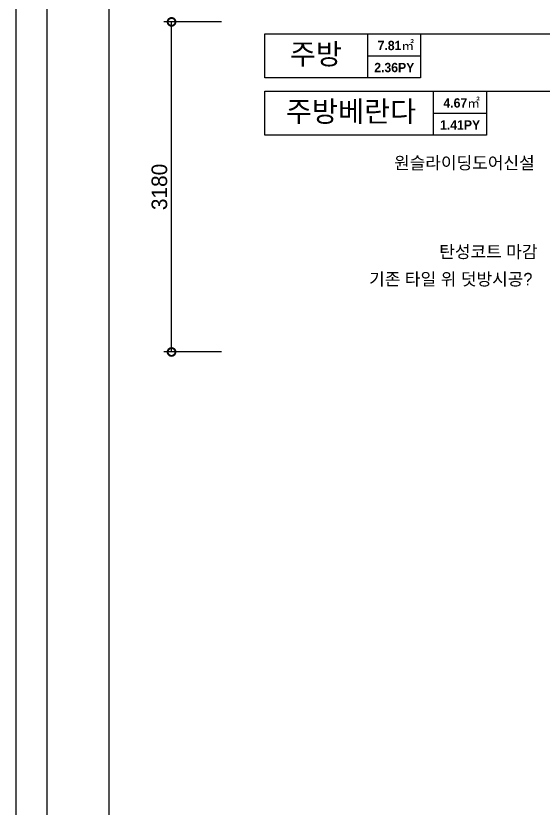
# Model space of a CAD drawing. Header units: inches. Extents: x -192760 to -100777, y -168280 to -114728.
# Drawn here: x -192160 to -187080, y -151583 to -143950 of the extents above; entities that cross this region are included whole.
import ezdxf
from ezdxf.enums import TextEntityAlignment as Align

# ---------------------------------------------------------------- set-up
doc = ezdxf.new("R2010")
doc.units = ezdxf.units.IN
doc.header["$LTSCALE"] = 50
doc.header["$MEASUREMENT"] = 0
for name, color, linetype in [('0-ELC TEXT', 7, 'Continuous'), ('03-TEXT', 3, 'Continuous'), ('07-DIM', 5, 'Continuous'), ('3.기호.계단선', 30, 'Continuous'), ('F-SYM', 7, 'Continuous'), ('FORM(YOURNAME)-11', 1, 'Continuous')]:
    doc.layers.add(name, color=color, linetype=linetype)
doc.styles.add('HY울릉도L', font='Expo M.ttf')
doc.styles.add('YOURNAME', font='HY울릉도M.TTF')
doc.styles.add('넥슨고딕', font='NEXONLv1GothicBold.ttf')
doc.styles.add('코레일둥고', font='Korail_Round_Gothic_Medium.ttf')
doc.dimstyles.new('60', dxfattribs={"dimscale": 60, "dimtxt": 2.5, "dimasz": 2.5, "dimexe": 1.25, "dimexo": 2, "dimtad": 1, "dimdec": 0, "dimtxsty": 'HY울릉도L', "dimblk": 'DOTSMALL', "dimcen": 2.5, "dimclrd": 1, "dimclre": 1, "dimclrt": 2, "dimadec": 0, "dimazin": 0, "dimtfac": 1, "dimtdec": 0, "dimtix": 1, "dimtmove": 0, "dimatfit": 3, "dimldrblk": 'DOTSMALL', "dimfxl": 0, "dimarcsym": 0})

# ---------------------------------------------------------------- blocks, each defined once
blk = doc.blocks.new('FORM-PLAN')
at = {"layer": 'Defpoints', "color": 158}
for points in [[(-71444, -2285), (10556, -2285), (10556, 55115), (-71444, 55115)], [(-69444, 53115), (-64, 53115), (-64, 1215), (-69444, 1215)]]:
    blk.add_lwpolyline(points, close=True, dxfattribs=at)
at = {"layer": 'FORM(YOURNAME)-11', "color": 250}
blk.add_lwpolyline([(-72444, -3285), (11556, -3285), (11556, 56115), (-72444, 56115)], close=True, dxfattribs=at)
at = {"layer": 'FORM(YOURNAME)-11', "color": 3, "style": 'YOURNAME'}
for tag, height, p in [('1', 450, (9905, 18188)), ('2', 450, (9905, 17544)), ('3', 450, (9905, 16257)), ('4', 450, (9905, 14326)), ('5', 515, (9905, 12009)), ('6', 515, (9905, 9757)), ('7', 515, (9905, 7504)), ('8', 515, (9905, 5252)), ('9', 515, (9905, 2999)), ('10', 515, (5655, 811)), ('11', 515, (9905, 747)), ('12', 515, (5655, -1441)), ('13', 515, (9905, -1441))]:
    blk.add_attdef(tag, text='', height=height, dxfattribs=at).set_placement(p, align=Align.MIDDLE_RIGHT)
blk = doc.blocks.new('*U426')
at = {"layer": 'F-SYM', "xscale": 0.3, "yscale": 0.3, "zscale": 0.3}
blk.add_blockref('FORM-PLAN', (-170426.9, -153298), dxfattribs=at)
blk = doc.blocks.new('_DOTSMALL')
at = {"color": 0, "linetype": 'ByBlock', "const_width": 0.5}
blk.add_lwpolyline([(-0.0625, 0, 1), (0.0625, 0, 1)], format="xyb", close=True, dxfattribs=at)
blk = doc.blocks.new('*D181')
at = {"layer": '07-DIM', "color": 1, "lineweight": -2}
for p, q in [((-190180.2, -144008.4), (-190735.2, -144008.4)), ((-190660.2, -147188.4), (-190660.2, -144008.4)), ((-190180.2, -147188.4), (-190735.2, -147188.4))]:
    blk.add_line(p, q, dxfattribs=at)
at = {"layer": 'Defpoints', "color": 0}
for p in [(-190660.2, -144008.4), (-190060.2, -144008.4), (-190060.2, -147188.4)]:
    blk.add_point(p, dxfattribs=at)
at = {"layer": '07-DIM', "color": 1, "lineweight": -2, "xscale": 150, "yscale": 150, "zscale": 150}
for p, rotation in [((-190660.2, -144008.4), 90), ((-190660.2, -147188.4), 270)]:
    blk.add_blockref('_DOTSMALL', p, dxfattribs=dict(at, rotation=rotation))
at = {"layer": '07-DIM', "color": 2, "insert": (-190776.6, -145598.4), "char_height": 150, "attachment_point": 5, "rotation": 90, "style": 'HY울릉도L'}
blk.add_mtext('3180', dxfattribs=at)

msp = doc.modelspace()

# ---------------------------------------------------------------- linework, layer by layer
at = {"layer": '0-ELC TEXT'}
for p, q in [((-188769.8, -144546.9), (-188769.8, -144122.4)), ((-188260.2, -144122.4), (-183589.6, -144122.4)), ((-188769.8, -144334.6), (-188260.2, -144334.6)), ((-188135.6, -145100.2), (-188135.6, -144675.7)), ((-187626, -144675.7), (-185648.7, -144675.7)), ((-188135.6, -144888), (-187626, -144888))]:
    msp.add_line(p, q, dxfattribs=at)
for points in [[(-189760.2, -144122.4), (-188260.2, -144122.4), (-188260.2, -144546.9), (-189760.2, -144546.9)], [(-189760.2, -144675.7), (-187626, -144675.7), (-187626, -145100.2), (-189760.2, -145100.2)]]:
    msp.add_lwpolyline(points, close=True, dxfattribs=at)

# ---------------------------------------------------------------- block references
at = {"layer": '3.기호.계단선'}
msp.add_blockref('*U426', (0, 0), dxfattribs=at)

# ---------------------------------------------------------------- texts
at = {"layer": '0-ELC TEXT', "style": '코레일둥고'}
for s, p in [('원슬라이딩도어신설', (-188516.6, -145426.9)), ('탄성코트 마감', (-188081.3, -146282.4)), ('기존 타일 위 덧방시공?', (-188756.8, -146546.3))]:
    msp.add_text(s, height=120, dxfattribs=at).set_placement(p)
at = {"layer": '03-TEXT'}
for s, height, style, p in [('주방', 200, '코레일둥고', (-189270, -144417.9)), ('7.81㎡', 90, '넥슨고딕', (-188499, -144280.5)), ('2.36PY', 90, '넥슨고딕', (-188514.4, -144492.8)), ('4.67㎡', 90, '넥슨고딕', (-187864.8, -144833.9)), ('주방베란다', 200, '코레일둥고', (-188930.8, -144971.3)), ('1.41PY', 90, '넥슨고딕', (-187880.2, -145046.1))]:
    msp.add_text(s, height=height, dxfattribs=dict(at, style=style)).set_placement(p, align=Align.CENTER)

# ---------------------------------------------------------------- dimensions: what is measured, and where the dimension line sits
at = {"layer": '07-DIM'}
dim = msp.add_linear_dim(base=(-190660.2, -144008.4), p1=(-190060.2, -147188.4), p2=(-190060.2, -144008.4), angle=90, dimstyle='60', dxfattribs=at)
dim.commit()
dim.dimension.update_dxf_attribs({"geometry": '*D181', "text_midpoint": (-190776.6, -145598.4)})

doc.saveas('drawing.dxf')
